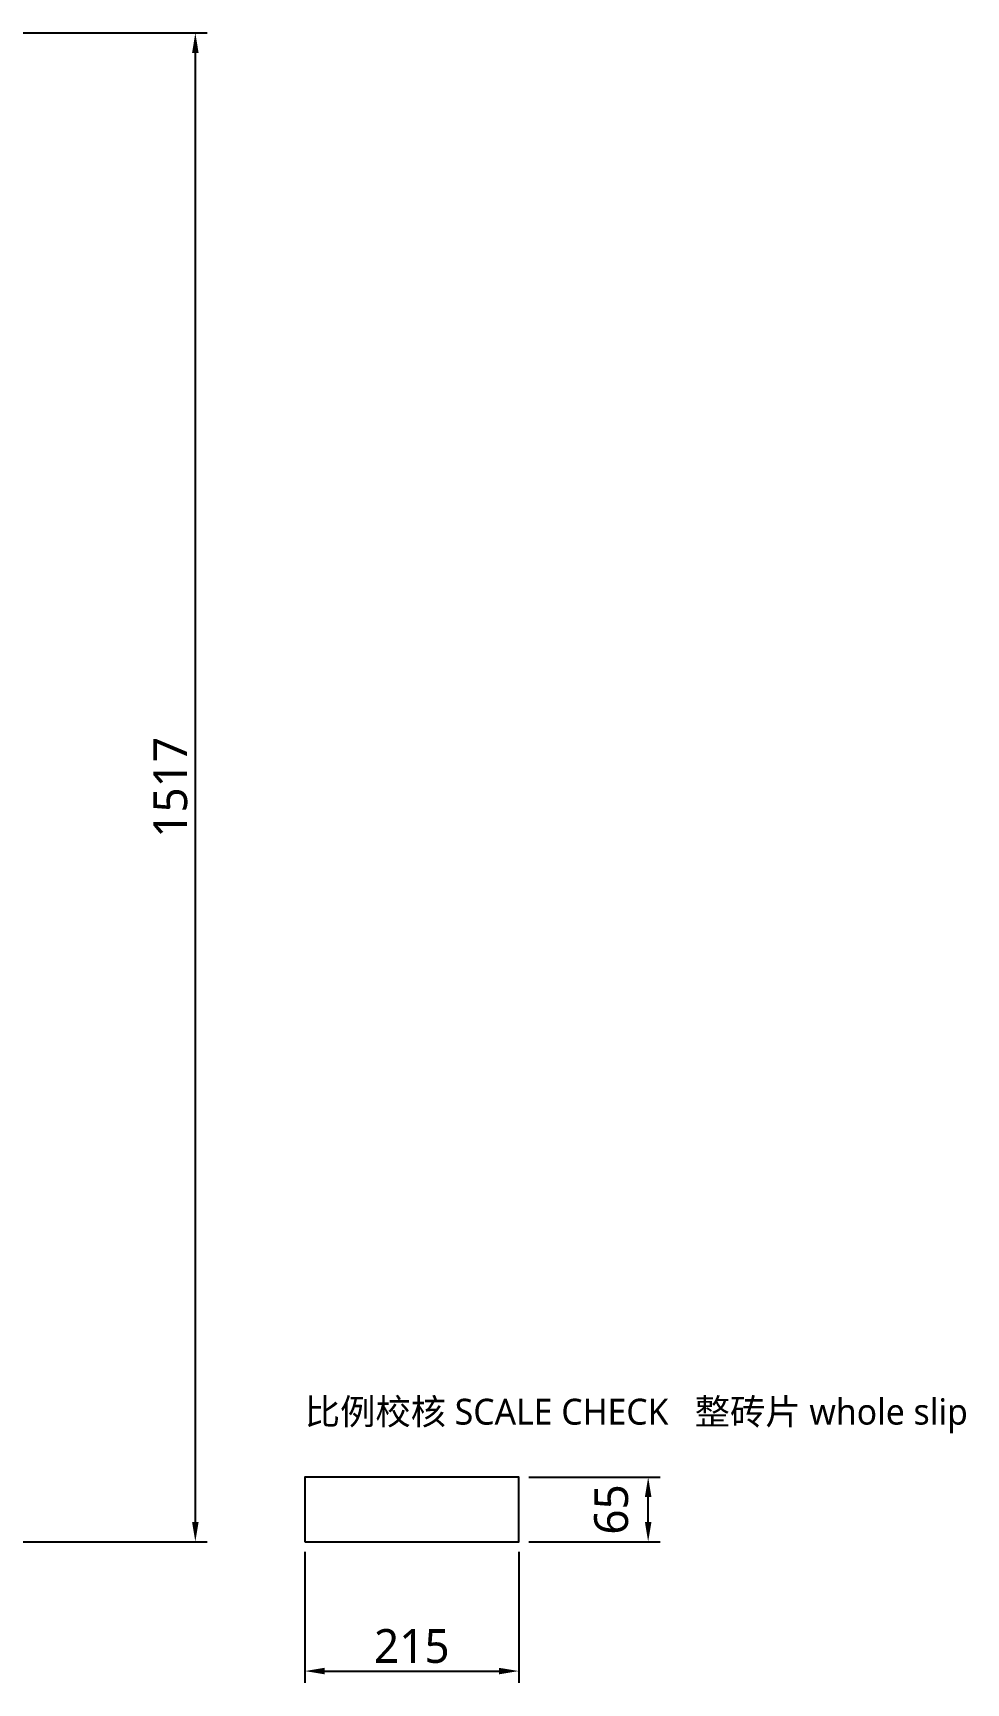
# Model space of a CAD drawing. Header units: millimetres. Extents: x -190 to 7814, y -8114 to 208.
# Drawn here: x 1463 to 2400, y -5546 to -3886 of the extents above; entities that cross this region are included whole.
import ezdxf
from ezdxf.enums import TextEntityAlignment as Align

# ---------------------------------------------------------------- set-up
doc = ezdxf.new("R2010")
doc.units = ezdxf.units.MM
doc.layers.add('DIM', color=8, linetype='Continuous')
doc.styles.add('CN', font='msyh.ttc')
doc.dimstyles.new('MM', dxfattribs={"dimtxt": 34, "dimasz": 20, "dimexe": 12, "dimexo": 10, "dimgap": 8, "dimtad": 1, "dimdec": 1, "dimdsep": 46, "dimtxsty": 'CN', "dimcen": 2.5, "dimazin": 3, "dimtfac": 1, "dimtmove": 0, "dimatfit": 3})

msp = doc.modelspace()

# ---------------------------------------------------------------- linework, layer by layer
at = {"layer": 'DIM'}
msp.add_lwpolyline([(1736, -5403.5), (1951, -5403.5), (1951, -5338.5), (1736, -5338.5)], close=True, dxfattribs=at)

# ---------------------------------------------------------------- texts
at = {"layer": 'DIM', "style": 'CN'}
msp.add_text('比例校核 SCALE CHECK   整砖片 whole slip', height=26, dxfattribs=at).set_placement((1736, -5293.5), align=Align.BOTTOM_LEFT)

# ---------------------------------------------------------------- dimensions: what is measured, and where the dimension line sits
at = {"layer": 'DIM'}
for base, p1, p2 in [((1626, -5403.5), (1436, -5403.5), (1436, -3886.5)), ((2081, -5403.5), (1951, -5403.5), (1951, -5338.5))]:
    msp.add_linear_dim(base=base, p1=p1, p2=p2, angle=90, dimstyle='MM', dxfattribs=at).render()
msp.add_linear_dim(base=(1736, -5533.5), p1=(1736, -5403.5), p2=(1951, -5403.5), dimstyle='MM', dxfattribs=at).render()

doc.saveas('drawing.dxf')
